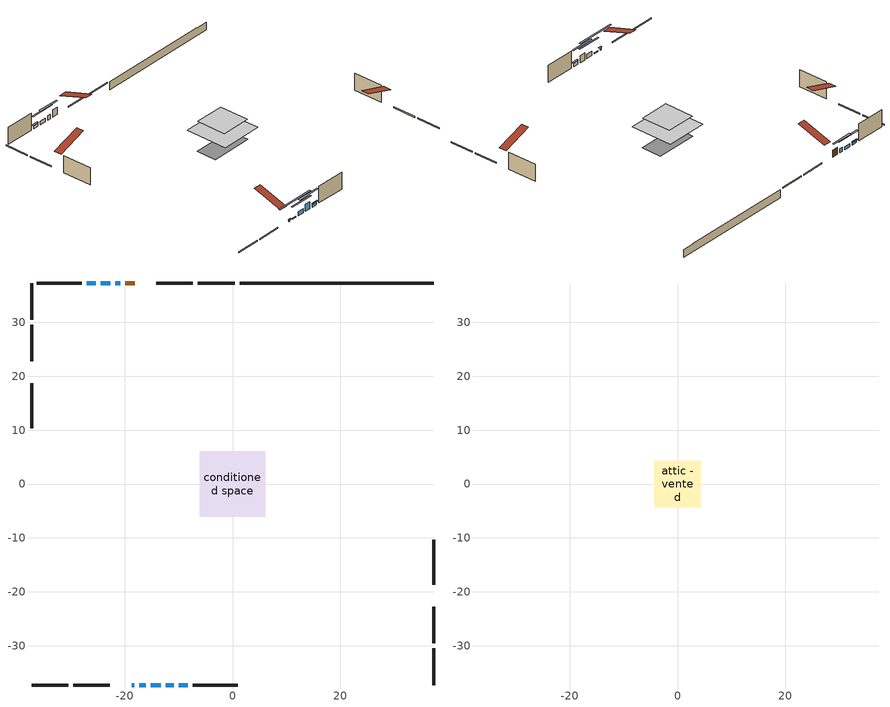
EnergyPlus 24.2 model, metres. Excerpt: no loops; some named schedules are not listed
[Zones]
conditioned space
 floor adiabatic (AdiabaticFloorConstruction): -6.06,-6.06 -6.06,6.06 6.06,6.06 6.06,-6.06 z2.9
 floor foundation (Slab1 construction): -6.08,-2.91 -6.08,2.91 6.08,2.91 6.08,-2.91 z-1.83
 wall outside (RimJoist1 construction): 0.42,37.31 -6.44,37.31 / -37.31,-37.31 -30.45,-37.31 / -37.31,37.31 -37.31,30.45 / 37.31,-37.31 37.31,-30.45 z0.46:0.76
 wall outside (RimJoist2 construction): -7.37,37.31 -14.11,37.31 / -29.52,-37.31 -22.78,-37.31 / -37.31,29.52 -37.31,22.78 / 37.31,-29.52 37.31,-22.78 z0.46:0.76
 wall outside (AdiabaticWallConstruction 1): -18.17,37.31 -19.89,37.31 z0.46:2.49
 wall outside (AdiabaticWallConstruction): -20.82,37.31 -21.73,37.31 / -15.19,-37.31 -13.36,-37.31 z0.46:1.68; -18.72,-37.31 -18.26,-37.31 z0.46:0.97; -17.34,-37.31 -16.12,-37.31 z0.46:0.77; -22.66,37.31 -24.49,37.31 / -9.98,-37.31 -8.35,-37.31 z0.46:1.38; -12.43,-37.31 -10.91,-37.31 z0.46:2.49; -25.42,37.31 -27.05,37.31 z0.46:1.27
 wall outside (Wall1 construction): -27.98,37.31 -36.38,37.31 / -7.42,-37.31 0.98,-37.31 / -37.31,18.72 -37.31,10.32 / 37.31,-18.72 37.31,-10.32 z0.46:5.34
 wall foundation (FoundationWall1 construction): 1.35,37.31,-1.83 1.35,37.31,0.46 33.71,37.31,0.46 33.71,37.31,0.36 37.31,37.31,0.36 37.31,37.31,-1.83
 window (WindowConstruction): -20.82,37.31 -21.73,37.31 z0.46:1.68
 window (WindowConstruction 6): -18.72,-37.31 -18.27,-37.31 z0.46:0.97
 window (WindowConstruction 7): -17.34,-37.31 -16.12,-37.31 z0.46:0.76
 window (WindowConstruction 1): -22.66,37.31 -24.49,37.31 z0.46:1.37
 window (WindowConstruction 2): -15.19,-37.31 -13.36,-37.31 z0.46:1.68
 window (WindowConstruction 3): -12.43,-37.31 -10.91,-37.31 z0.46:2.49
 window (WindowConstruction 4): -25.42,37.31 -27.05,37.31 z0.46:1.27
 window (WindowConstruction 5): -9.98,-37.31 -8.35,-37.31 z0.46:1.37
 door (Door): -18.17,37.31 -19.89,37.31 z0.46:2.49
 ceiling adiabatic (AdiabaticFloorConstruction): 6.06,-6.06 6.06,6.06 -6.06,6.06 -6.06,-6.06 z2.9
attic - vented
 floor to conditioned space (Floor1 construction Reversed): -4.29,-4.29 -4.29,4.29 4.29,4.29 4.29,-4.29 z5.34
 roof outside (Roof1 construction): -17.24,37.31,5.34 -17.24,28.96,8.12 -15.04,28.96,8.12 -15.04,37.31,5.34; -19.65,-37.31,5.34 -19.65,-28.96,8.12 -21.85,-28.96,8.12 -21.85,-37.31,5.34; -37.31,19.65,5.34 -28.96,19.65,8.12 -28.96,21.85,8.12 -37.31,21.85,5.34; 37.31,-19.65,5.34 28.96,-19.65,8.12 28.96,-21.85,8.12 37.31,-21.85,5.34
shading: -24.37,37.31 -18.18,37.31 -18.18,37.72 -24.37,37.72 z4.32; -18.06,-37.31 -18.92,-37.31 -18.92,-37.72 -18.06,-37.72 z1.17; -11.04,-37.31 -22.42,-37.31 -22.42,-37.72 -11.04,-37.72 z5.85; -27.13,37.31 -20.02,37.31 -20.02,37.72 -27.13,37.72 z4.01; -10.72,-37.31 -17.83,-37.31 -17.83,-37.72 -10.72,-37.72 z4.32; -8.27,-37.31 -15.07,-37.31 -15.07,-37.72 -8.27,-37.72 z5.13; -27.25,37.31 -25.22,37.31 -25.22,37.72 -27.25,37.72 z1.47; -8.15,-37.31 -10.18,-37.31 -10.18,-37.72 -8.15,-37.72 z1.58
[Building]
Building 1: Terrain=Suburbs
[Site:Location]
Toronto City Centre_ON: Latitude {deg}=43.63; Longitude {deg}=-79.39; Time Zone {hr}=-5; Elevation {m}=77; Keep Site Location Information=Yes
[Site:GroundTemperature:Shallow]
5.01852, 3.26908, 3.12898, 3.95918, 7.29196, 10.6092, 13.4851, 15.3069, 15.4617, 13.9799, 11.1774, 7.9619
[Site:WaterMainsTemperature]
Calculation Method=Schedule; Temperature Schedule=mains temperature schedule
[Material] Roughness=Rough; Thermal Absorptance=0.9
Name | Thickness {m} | Conductivity {W/m-K} | Density {kg/m3} | Specific Heat {J/kg-K} | Solar Absorptance | Visible Absorptance
asphalt or fiberglass shingles | 0.00635 | 0.162714 | 1121.4 | 1465.45 | 0.4 | 0.4
ceiling loosefill ins | 0.169333 | 0.0480833 | 16.02 | 1046.75 | 0.7 | 0.7
ceiling stud and cavity | 0.1397 | 0.0999208 | 65.682 | 1177.47 | 0.7 | 0.7
concrete 4.0 in. | 0.1016 | 1.803125 | 2242.8 | 837.4 | 0.7 | 0.7
concrete 8.0 in. | 0.2032 | 1.803125 | 2242.8 | 837.4 | 0.7 | 0.7
door material | 0.04445 | 0.053851 | 512.64 | 1214.23 | 0.7 | 0.7
exterior vertical ins | 0.0457286 | 0.029427 | 32.04 | 1214.23 | 0.7 | 0.7
floor covering | 0.0127 | 0.0433444 | 54.468 | 1339.84 | 0.6 | 0.6
floor rigid ins; wall rigid ins | 0.512978 | 0.029427 | 32.04 | 1214.23 | 0.7 | 0.7
floor stud and cavity | 0.1397 | 1.75129 | 37.0049 | 1207.88 | 0.7 | 0.7
furniture material conditioned space 1 | 0.1524 | 0.115458 | 640.8 | 1214.23 | 0.6 | 0.6
gypsum board | 0.0127 | 0.160291 | 801 | 837.4 | 0.6 | 0.6
gypsum board 1 | 0.0127 | 0.160291 | 801 | 837.4 | 0.7 | 0.7
osb sheathing 0.5 in. | 0.0127 | 0.115458 | 512.64 | 1214.23 | 0.7 | 0.7
osb sheathing 0.75 in. | 0.01905 | 0.115458 | 512.64 | 1214.23 | 0.7 | 0.7
osb sheathing 2.0 in. | 0.0508 | 0.115458 | 512.64 | 1214.23 | 0.7 | 0.7
rim joist rigid ins | 0.051816 | 0.029427 | 32.04 | 1214.23 | 0.7 | 0.7
rim joist stud and cavity | 0.0508 | 0.0451784 | 125.044 | 1163.47 | 0.6 | 0.6
rim joist stud and cavity 1 | 0.0508 | 0.268173 | 125.044 | 1163.47 | 0.6 | 0.6
wall stud and cavity | 0.1397 | 0.0817921 | 139.0536 | 1170.24 | 0.7 | 0.7
wall stud and cavity 1 | 0.0889 | 0.380278 | 52.3479 | 1209.89 | 0.7 | 0.7
wall stud and cavity 2 | 0.0889 | 0.391764 | 83.0341 | 1211.67 | 0.7 | 0.7
wood siding | 0.0254 | 0.102417 | 544.68 | 1172.36 | 0.4 | 0.4
wood siding 1; wood siding 2; wood siding 3 | 0.0254 | 0.102417 | 544.68 | 1172.36 | 0.7 | 0.7
[WindowMaterial:SimpleGlazingSystem]
Name | U-Factor {W/m2-K} | Solar Heat Gain Coefficient
WindowMaterial | 2.47163 | 0.61
WindowMaterial 1 | 2.50173 | 0.59
WindowMaterial 2 | 2.37795 | 0.65
WindowMaterial 3 | 2.53182 | 0.58
WindowMaterial 4 | 2.51706 | 0.59
WindowMaterial 5 | 2.6891 | 0.5
WindowMaterial 6 | 5.482109 | 0.58
[Construction]
AdiabaticFloorConstruction: floor stud and cavity, floor rigid ins, osb sheathing 0.75 in., floor covering
AdiabaticWallConstruction: wood siding 2, wall rigid ins, wall stud and cavity 1, gypsum board
AdiabaticWallConstruction 1: wood siding 3, wall rigid ins, wall stud and cavity 1, gypsum board
Door: door material
Floor1 construction Reversed: gypsum board, ceiling stud and cavity, ceiling loosefill ins
FoundationWall1 construction: concrete 8.0 in., gypsum board 1
furniture construction conditioned space 1: furniture material conditioned space 1
PartitionWallConstruction: gypsum board, wall stud and cavity 2, gypsum board
RimJoist1 construction: wood siding 1, osb sheathing 2.0 in., rim joist stud and cavity
RimJoist2 construction: wood siding 1, rim joist rigid ins, osb sheathing 2.0 in., rim joist stud and cavity 1
Roof1 construction: asphalt or fiberglass shingles
Slab1 construction: concrete 4.0 in.
Wall1 construction: wood siding, osb sheathing 0.5 in., wall stud and cavity, gypsum board
WindowConstruction; WindowConstruction 2: WindowMaterial
WindowConstruction 1: WindowMaterial 1
WindowConstruction 3: WindowMaterial 2
WindowConstruction 4: WindowMaterial 3
WindowConstruction 5: WindowMaterial 4
WindowConstruction 6: WindowMaterial 5
WindowConstruction 7: WindowMaterial 6
[Zone] Multiplier=1; Part of Total Floor Area=Yes
Name | Volume {m3}
attic - vented | 33.2515
conditioned space | 554.2
[Space]
Name | Zone | Volume {m3}
attic - vented 1 | attic - vented | 33.2515
conditioned space 1 | conditioned space | 554.2
[ZoneInfiltration:EffectiveLeakageArea]
infil attic - vented 1: Zone or Space=attic - vented 1; Schedule=Always On Discrete; Effective Air Leakage Area {cm2}=3097.26; Stack Coefficient=0.000193635; Wind Coefficient=9.40182e-06
[ZoneMixing]
whole house fan mix: Zone or Space=attic - vented; Schedule=Always On Continuous; Design Flow Rate Calculation Method=Flow/Zone; Design Flow Rate {m3/s}=0; Source Zone or Space=conditioned space
[SurfaceProperty:ExposedFoundationPerimeter]
Slab1: Exposed Perimeter Calculation Method=TotalExposedPerimeter; Total Exposed Perimeter {m}=35.966
[InternalMass] Zone or ZoneList=conditioned space; Space or SpaceList=conditioned space 1
Name | Construction | Surface Area {m2}
furniture mass conditioned space 1 | furniture construction conditioned space 1 | 87.1598
partition wall mass | PartitionWallConstruction | 217.899
[Lights]
interior lighting: Zone or ZoneList or Space or SpaceList=conditioned space 1; Schedule=interior lighting schedule; Design Level Calculation Method=LightingLevel; Lighting Level {W}=343.2; Return Air Fraction=0; Fraction Radiant=0.6; Fraction Visible=0.2; Fraction Replaceable=1
[People]
occupants: Zone or ZoneList or Space or SpaceList=conditioned space 1; Number of People Schedule=occupants schedule; Number of People Calculation Method=People; Number of People=3; Fraction Radiant=0.314171; Sensible Heat Fraction=0.56303; Activity Level Schedule=occupants activity schedule; Carbon Dioxide Generation Rate {m3/s-W}=0; Enable ASHRAE 55 Comfort Warnings=No; Mean Radiant Temperature Calculation Type=EnclosureAveraged
[ElectricEquipment] Zone or ZoneList or Space or SpaceList=conditioned space 1; Design Level Calculation Method=EquipmentLevel
Name | Schedule | Design Level {W} | Fraction Latent | Fraction Radiant | Fraction Lost
clothes dryer | clothes dryer schedule | 140.772 | 0.015 | 0.081 | 0.85
clothes washer | clothes washer schedule | 32.1985 | 0.03 | 0.162 | 0.7
cooking range | cooking range schedule | 215.147 | 0.08 | 0.432 | 0.2
dishwasher | dishwasher schedule | 66.8632 | 0.3 | 0.18 | 0.4
fridge | fridge schedule | 72.9452 | 0 | 0.6 | 0
mech vent bath fan 0 | mech vent bath fan 0 schedule | 50.2 | 0 | 0 | 1
mech vent bath fan 1 | mech vent bath fan 1 schedule | 50.2 | 0 | 0 | 1
mech vent house fan | mech vent house fan schedule | 0 | 0 | 0 | 1
mech vent house fan cfis | mech vent house fan cfis schedule | 0 | 0 | 0 | 0
mech vent range fan 0 | mech vent range fan 0 schedule | 57 | 0 | 0 | 1
misc plug loads | misc plug loads schedule | 494.7 | 0.045 | 0.513 | 0.1
whole house fan | Always On Discrete | 0 | 0 | 0 | 1
[OtherEquipment] Zone or ZoneList or Space or SpaceList=conditioned space 1; Design Level Calculation Method=EquipmentLevel
Name | Fuel Type | Schedule | Design Level {W} | Fraction Latent | Fraction Radiant | Fraction Lost
clothes dryer 1 | Electricity | clothes dryer schedule | 0 | 0.015 | 0.081 | 0.85
cooking range 1 | Electricity | cooking range schedule | 0 | 0.08 | 0.432 | 0.2
general water use latent | None | general water use schedule | 62.594 | 1 | 0 | 0
general water use sensible | None | general water use schedule | -61.6891 | 0 | 0.6 | 0
mech vent house fan latent load | None | Always On Discrete | 0 | 1 | 0 | 0
mech vent house fan sensible load | None | Always On Discrete | 0 | 0 | 0 | 0
water heater energy adjustment1 | NaturalGas | Always On Discrete | 0.01 | 0 | 0 | 1
[ZoneInfiltration:DesignFlowRate] Zone or ZoneList or Space or SpaceList=conditioned space 1; Schedule=Always On Discrete; Design Flow Rate Calculation Method=Flow/Zone; Design Flow Rate {m3/s}=0
infil flow; natural vent flow; whole house fan flow
[AvailabilityManager:Scheduled]
furnace airloop Availability Manager: Schedule=Always On Discrete
[Foundation:Kiva]
Foundation Kiva 1: Initial Indoor Air Temperature {C}=18; Wall Height Above Grade {m}=0.460004; Wall Depth Below Slab {m}=0.2032; Custom Block Material Name 1=exterior vertical ins; Custom Block Depth 1 {m}=2.28999; Custom Block X Position 1 {m}=0.2159; Custom Block Z Position 1 {m}=0
[Foundation:Kiva:Settings]
Soil Conductivity {W/m-K}=0.849921; Soil Density {kg/m3}=1842.3; Soil Specific Heat {J/kg-K}=418.7; Ground Solar Absorptivity=0.9; Ground Thermal Absorptivity=0.9; Ground Surface Roughness {m}=0.03; Far-Field Width {m}=40; Deep-Ground Boundary Condition=ZeroFlux; Deep-Ground Depth {m}=40; Minimum Cell Dimension {m}=0.2; Maximum Cell Growth Coefficient=3; Simulation Timestep=Timestep
[Exterior:Lights]
exterior lighting: Schedule=exterior lighting schedule; Design Level {W}=75.6
[EnergyManagementSystem:GlobalVariable]
furnace_airloop_Fan_RTF
infil_program_Qfan
infil_program_Qinf
natural_vent_program_Qnv
natural_vent_program_Qwhf
[EnergyManagementSystem:Sensor]
Name | Output:Variable or Output:Meter Index Key | Output:Variable or Output:Meter
airflow_gain | infil flow | Infiltration Sensible Heat Gain Energy
airflow_gain_1 | natural vent flow | Infiltration Sensible Heat Gain Energy
airflow_gain_2 | whole house fan flow | Infiltration Sensible Heat Gain Energy
airflow_loss | infil flow | Infiltration Sensible Heat Loss Energy
airflow_loss_1 | natural vent flow | Infiltration Sensible Heat Loss Energy
airflow_loss_2 | whole house fan flow | Infiltration Sensible Heat Loss Energy
clg_load_cond |  | Cooling:EnergyTransfer:Zone:CONDITIONED SPACE
clg_sp_s; clg_sp_s_1 | cooling setpoint | Schedule Value
clothes_dryer_exhaust_0_sch_s | clothes dryer exhaust 0 schedule | Schedule Value
cool_season | cooling season schedule | Schedule Value
htg_load_cond |  | Heating:EnergyTransfer:Zone:CONDITIONED SPACE
htg_sp_s; htg_sp_s_1 | heating setpoint | Schedule Value
ig_ee_conv | clothes dryer | Electric Equipment Convective Heating Energy
ig_ee_conv_2 | cooking range | Electric Equipment Convective Heating Energy
ig_ee_conv_4 | fridge | Electric Equipment Convective Heating Energy
ig_ee_conv_5 | misc plug loads | Electric Equipment Convective Heating Energy
ig_ee_conv_6 | whole house fan | Electric Equipment Convective Heating Energy
ig_ee_rad | clothes dryer | Electric Equipment Radiant Heating Energy
ig_ee_rad_2 | cooking range | Electric Equipment Radiant Heating Energy
ig_ee_rad_4 | fridge | Electric Equipment Radiant Heating Energy
ig_ee_rad_5 | misc plug loads | Electric Equipment Radiant Heating Energy
ig_ee_rad_6 | whole house fan | Electric Equipment Radiant Heating Energy
ig_lgt_conv | interior lighting | Lights Convective Heating Energy
ig_lgt_rad | interior lighting | Lights Radiant Heating Energy
ig_lgt_vis | interior lighting | Lights Visible Radiation Heating Energy
ig_oe_conv | clothes dryer 1 | Other Equipment Convective Heating Energy
ig_oe_conv_1 | cooking range 1 | Other Equipment Convective Heating Energy
ig_oe_conv_2 | general water use latent | Other Equipment Convective Heating Energy
ig_oe_conv_3 | general water use sensible | Other Equipment Convective Heating Energy
ig_oe_conv_4 | water heater energy adjustment1 | Other Equipment Convective Heating Energy
ig_oe_rad | clothes dryer 1 | Other Equipment Radiant Heating Energy
ig_oe_rad_1 | cooking range 1 | Other Equipment Radiant Heating Energy
ig_oe_rad_2 | general water use latent | Other Equipment Radiant Heating Energy
ig_oe_rad_3 | general water use sensible | Other Equipment Radiant Heating Energy
ig_oe_rad_4 | water heater energy adjustment1 | Other Equipment Radiant Heating Energy
ig_ppl_conv | occupants | People Convective Heating Energy
ig_ppl_rad | occupants | People Radiant Heating Energy
im_conv | furniture mass conditioned space 1 | Surface Inside Face Convection Heat Gain Energy
im_conv_1 | partition wall mass | Surface Inside Face Convection Heat Gain Energy
im_ig | furniture mass conditioned space 1 | Surface Inside Face Internal Gains Radiation Heat Gain Energy
im_ig_1 | partition wall mass | Surface Inside Face Internal Gains Radiation Heat Gain Energy
im_lgt | furniture mass conditioned space 1 | Surface Inside Face Lights Radiation Heat Gain Energy
im_lgt_1 | partition wall mass | Surface Inside Face Lights Radiation Heat Gain Energy
im_sol | furniture mass conditioned space 1 | Surface Inside Face Solar Radiation Heat Gain Energy
im_sol_1 | partition wall mass | Surface Inside Face Solar Radiation Heat Gain Energy
im_surf | furniture mass conditioned space 1 | Surface Inside Face Net Surface Thermal Radiation Heat Gain Energy
im_surf_1 | partition wall mass | Surface Inside Face Net Surface Thermal Radiation Heat Gain Energy
mech_vent_bath_fan_0_sch_s | mech vent bath fan 0 schedule | Schedule Value
mech_vent_bath_fan_1_sch_s | mech vent bath fan 1 schedule | Schedule Value
mech_vent_range_fan_0_sch_s | mech vent range fan 0 schedule | Schedule Value
mv_conv | mech vent bath fan 0 | Electric Equipment Convective Heating Energy
mv_conv_1 | mech vent bath fan 1 | Electric Equipment Convective Heating Energy
mv_conv_2 | mech vent house fan | Electric Equipment Convective Heating Energy
mv_conv_3 | mech vent house fan cfis | Electric Equipment Convective Heating Energy
mv_conv_4 | mech vent range fan 0 | Electric Equipment Convective Heating Energy
mv_conv_5 | mech vent house fan latent load | Other Equipment Convective Heating Energy
mv_conv_6 | mech vent house fan sensible load | Other Equipment Convective Heating Energy
mv_rad | mech vent bath fan 0 | Electric Equipment Radiant Heating Energy
mv_rad_1 | mech vent bath fan 1 | Electric Equipment Radiant Heating Energy
mv_rad_2 | mech vent house fan | Electric Equipment Radiant Heating Energy
mv_rad_3 | mech vent house fan cfis | Electric Equipment Radiant Heating Energy
mv_rad_4 | mech vent range fan 0 | Electric Equipment Radiant Heating Energy
mv_rad_5 | mech vent house fan latent load | Other Equipment Radiant Heating Energy
mv_rad_6 | mech vent house fan sensible load | Other Equipment Radiant Heating Energy
natural_vent_s | natural vent schedule | Schedule Value
out_pb_s |  | Site Outdoor Air Barometric Pressure
out_wt_s |  | Site Outdoor Air Humidity Ratio
site_vw_s |  | Site Wind Speed
ss_back_out | Window1 | Surface Window Shortwave from Zone Back Out Window Heat Transfer Rate
ss_back_out_1 | Window11 | Surface Window Shortwave from Zone Back Out Window Heat Transfer Rate
ss_back_out_2 | Window12 | Surface Window Shortwave from Zone Back Out Window Heat Transfer Rate
ss_back_out_3 | Window2 | Surface Window Shortwave from Zone Back Out Window Heat Transfer Rate
ss_back_out_4 | Window4 | Surface Window Shortwave from Zone Back Out Window Heat Transfer Rate
ss_back_out_5 | Window6 | Surface Window Shortwave from Zone Back Out Window Heat Transfer Rate
ss_back_out_6 | Window7 | Surface Window Shortwave from Zone Back Out Window Heat Transfer Rate
ss_back_out_7 | Window9 | Surface Window Shortwave from Zone Back Out Window Heat Transfer Rate
ss_conv | Door1 | Surface Inside Face Convection Heat Gain Energy
ss_conv_1 | Window1 | Surface Inside Face Convection Heat Gain Energy
ss_conv_2 | Window11 | Surface Inside Face Convection Heat Gain Energy
ss_conv_3 | Window12 | Surface Inside Face Convection Heat Gain Energy
ss_conv_4 | Window2 | Surface Inside Face Convection Heat Gain Energy
ss_conv_5 | Window4 | Surface Inside Face Convection Heat Gain Energy
ss_conv_6 | Window6 | Surface Inside Face Convection Heat Gain Energy
ss_conv_7 | Window7 | Surface Inside Face Convection Heat Gain Energy
ss_conv_8 | Window9 | Surface Inside Face Convection Heat Gain Energy
ss_ig | Door1 | Surface Inside Face Internal Gains Radiation Heat Gain Energy
ss_ig_1 | Window1 | Surface Inside Face Internal Gains Radiation Heat Gain Energy
ss_ig_2 | Window11 | Surface Inside Face Internal Gains Radiation Heat Gain Energy
ss_ig_3 | Window12 | Surface Inside Face Internal Gains Radiation Heat Gain Energy
ss_ig_4 | Window2 | Surface Inside Face Internal Gains Radiation Heat Gain Energy
ss_ig_5 | Window4 | Surface Inside Face Internal Gains Radiation Heat Gain Energy
ss_ig_6 | Window6 | Surface Inside Face Internal Gains Radiation Heat Gain Energy
ss_ig_7 | Window7 | Surface Inside Face Internal Gains Radiation Heat Gain Energy
ss_ig_8 | Window9 | Surface Inside Face Internal Gains Radiation Heat Gain Energy
ss_lgt | Door1 | Surface Inside Face Lights Radiation Heat Gain Energy
ss_sol | Door1 | Surface Inside Face Solar Radiation Heat Gain Energy
ss_surf | Door1 | Surface Inside Face Net Surface Thermal Radiation Heat Gain Energy
ss_surf_1 | Window1 | Surface Inside Face Net Surface Thermal Radiation Heat Gain Energy
ss_surf_2 | Window11 | Surface Inside Face Net Surface Thermal Radiation Heat Gain Energy
ss_surf_3 | Window12 | Surface Inside Face Net Surface Thermal Radiation Heat Gain Energy
ss_surf_4 | Window2 | Surface Inside Face Net Surface Thermal Radiation Heat Gain Energy
ss_surf_5 | Window4 | Surface Inside Face Net Surface Thermal Radiation Heat Gain Energy
ss_surf_6 | Window6 | Surface Inside Face Net Surface Thermal Radiation Heat Gain Energy
ss_surf_7 | Window7 | Surface Inside Face Net Surface Thermal Radiation Heat Gain Energy
ss_surf_8 | Window9 | Surface Inside Face Net Surface Thermal Radiation Heat Gain Energy
ss_trans_in | Window1 | Surface Window Transmitted Solar Radiation Rate
ss_trans_in_1 | Window11 | Surface Window Transmitted Solar Radiation Rate
ss_trans_in_2 | Window12 | Surface Window Transmitted Solar Radiation Rate
ss_trans_in_3 | Window2 | Surface Window Transmitted Solar Radiation Rate
ss_trans_in_4 | Window4 | Surface Window Transmitted Solar Radiation Rate
ss_trans_in_5 | Window6 | Surface Window Transmitted Solar Radiation Rate
ss_trans_in_6 | Window7 | Surface Window Transmitted Solar Radiation Rate
ss_trans_in_7 | Window9 | Surface Window Transmitted Solar Radiation Rate
ss_trans_out | Window1 | Surface Inside Face Initial Transmitted Diffuse Transmitted Out Window Solar Radiation Rate
ss_trans_out_1 | Window11 | Surface Inside Face Initial Transmitted Diffuse Transmitted Out Window Solar Radiation Rate
ss_trans_out_2 | Window12 | Surface Inside Face Initial Transmitted Diffuse Transmitted Out Window Solar Radiation Rate
ss_trans_out_3 | Window2 | Surface Inside Face Initial Transmitted Diffuse Transmitted Out Window Solar Radiation Rate
ss_trans_out_4 | Window4 | Surface Inside Face Initial Transmitted Diffuse Transmitted Out Window Solar Radiation Rate
ss_trans_out_5 | Window6 | Surface Inside Face Initial Transmitted Diffuse Transmitted Out Window Solar Radiation Rate
ss_trans_out_6 | Window7 | Surface Inside Face Initial Transmitted Diffuse Transmitted Out Window Solar Radiation Rate
ss_trans_out_7 | Window9 | Surface Inside Face Initial Transmitted Diffuse Transmitted Out Window Solar Radiation Rate
s_conv | Floor1 | Surface Inside Face Convection Heat Gain Energy
s_conv_1 | FoundationWall1 | Surface Inside Face Convection Heat Gain Energy
s_conv_10 | RimJoist2:270 | Surface Inside Face Convection Heat Gain Energy
s_conv_11 | RimJoist2:90 | Surface Inside Face Convection Heat Gain Energy
s_conv_12 | Slab1 | Surface Inside Face Convection Heat Gain Energy
s_conv_13 | Wall1:0 | Surface Inside Face Convection Heat Gain Energy
s_conv_14 | Wall1:180 | Surface Inside Face Convection Heat Gain Energy
s_conv_15 | Wall1:270 | Surface Inside Face Convection Heat Gain Energy
s_conv_16 | Wall1:90 | Surface Inside Face Convection Heat Gain Energy
s_conv_2 | inferred conditioned ceiling | Surface Inside Face Convection Heat Gain Energy
s_conv_3 | inferred conditioned floor | Surface Inside Face Convection Heat Gain Energy
s_conv_4 | RimJoist1:0 | Surface Inside Face Convection Heat Gain Energy
s_conv_5 | RimJoist1:180 | Surface Inside Face Convection Heat Gain Energy
s_conv_6 | RimJoist1:270 | Surface Inside Face Convection Heat Gain Energy
s_conv_7 | RimJoist1:90 | Surface Inside Face Convection Heat Gain Energy
s_conv_8 | RimJoist2:0 | Surface Inside Face Convection Heat Gain Energy
s_conv_9 | RimJoist2:180 | Surface Inside Face Convection Heat Gain Energy
s_ig | Floor1 | Surface Inside Face Internal Gains Radiation Heat Gain Energy
s_ig_1 | FoundationWall1 | Surface Inside Face Internal Gains Radiation Heat Gain Energy
s_ig_10 | RimJoist2:270 | Surface Inside Face Internal Gains Radiation Heat Gain Energy
s_ig_11 | RimJoist2:90 | Surface Inside Face Internal Gains Radiation Heat Gain Energy
s_ig_12 | Slab1 | Surface Inside Face Internal Gains Radiation Heat Gain Energy
s_ig_13 | Wall1:0 | Surface Inside Face Internal Gains Radiation Heat Gain Energy
s_ig_14 | Wall1:180 | Surface Inside Face Internal Gains Radiation Heat Gain Energy
s_ig_15 | Wall1:270 | Surface Inside Face Internal Gains Radiation Heat Gain Energy
s_ig_16 | Wall1:90 | Surface Inside Face Internal Gains Radiation Heat Gain Energy
s_ig_2 | inferred conditioned ceiling | Surface Inside Face Internal Gains Radiation Heat Gain Energy
s_ig_3 | inferred conditioned floor | Surface Inside Face Internal Gains Radiation Heat Gain Energy
s_ig_4 | RimJoist1:0 | Surface Inside Face Internal Gains Radiation Heat Gain Energy
s_ig_5 | RimJoist1:180 | Surface Inside Face Internal Gains Radiation Heat Gain Energy
s_ig_6 | RimJoist1:270 | Surface Inside Face Internal Gains Radiation Heat Gain Energy
s_ig_7 | RimJoist1:90 | Surface Inside Face Internal Gains Radiation Heat Gain Energy
s_ig_8 | RimJoist2:0 | Surface Inside Face Internal Gains Radiation Heat Gain Energy
s_ig_9 | RimJoist2:180 | Surface Inside Face Internal Gains Radiation Heat Gain Energy
s_lgt | Floor1 | Surface Inside Face Lights Radiation Heat Gain Energy
s_lgt_1 | FoundationWall1 | Surface Inside Face Lights Radiation Heat Gain Energy
s_lgt_10 | RimJoist2:270 | Surface Inside Face Lights Radiation Heat Gain Energy
s_lgt_11 | RimJoist2:90 | Surface Inside Face Lights Radiation Heat Gain Energy
s_lgt_12 | Slab1 | Surface Inside Face Lights Radiation Heat Gain Energy
s_lgt_13 | Wall1:0 | Surface Inside Face Lights Radiation Heat Gain Energy
s_lgt_14 | Wall1:180 | Surface Inside Face Lights Radiation Heat Gain Energy
